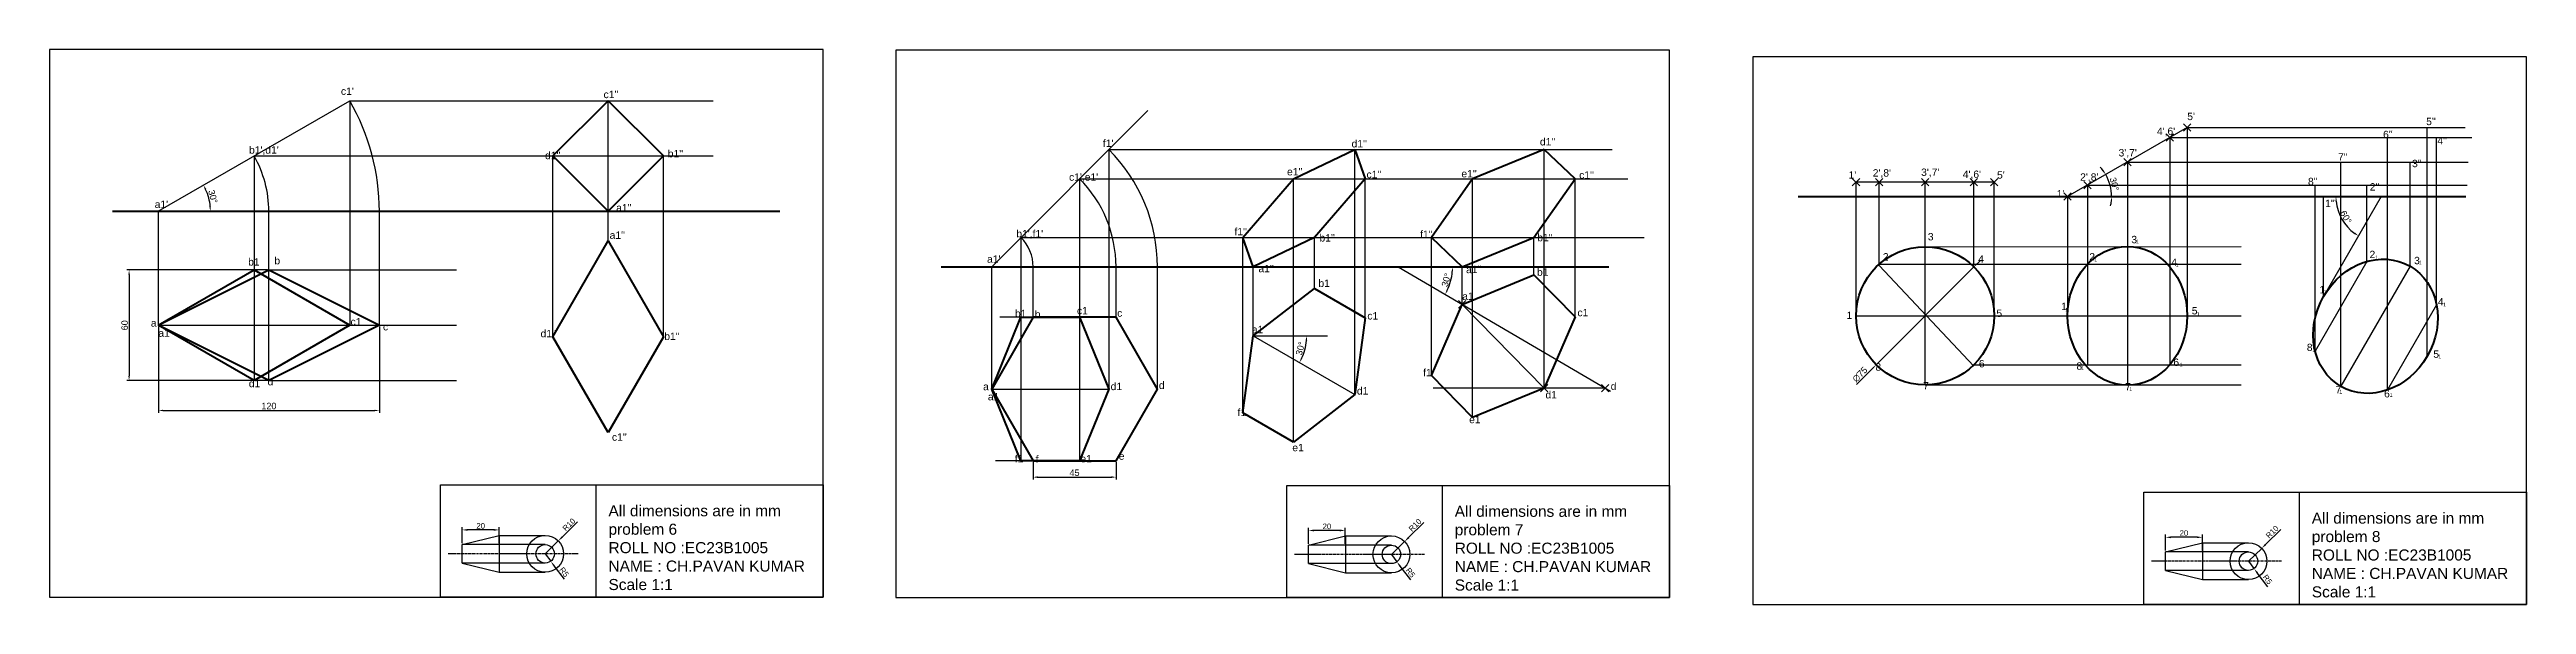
# Model space of a CAD drawing. Header units: millimetres. Extents: x 1234 to 5871, y 1453 to 1780.
# Drawn here: x 3593 to 4938, y 1458 to 1759 of the extents above; entities that cross this region are included whole.
import ezdxf

# ---------------------------------------------------------------- set-up
doc = ezdxf.new("R2010")
doc.units = ezdxf.units.MM
doc.header["$PDMODE"] = 3
doc.header["$PDSIZE"] = 2
doc.linetypes.add('CENTER', pattern=[2, 1.25, -0.25, 0.25, -0.25])
doc.styles.get("Standard").update_dxf_attribs({"font": 'arial.ttf'})
doc.dimstyles.new('Decimal-3', dxfattribs={"dimscale": 1.2, "dimtxt": 2.5, "dimasz": 2.5, "dimexe": 1.25, "dimexo": 0.625, "dimtad": 1, "dimtxsty": 'Standard', "dimcen": 2.5, "dimadec": 0, "dimazin": 0, "dimtfac": 1, "dimtmove": 0, "dimatfit": 3, "dimfxl": 1, "dimarcsym": 0})
doc.dimstyles.new('ISO-25', dxfattribs={"dimtxt": 3.5, "dimasz": 2.5, "dimexe": 1.25, "dimexo": 0.625, "dimtad": 1, "dimtxsty": 'Standard', "dimcen": 2.5, "dimadec": 0, "dimazin": 0, "dimtfac": 1, "dimtmove": 0, "dimatfit": 3, "dimfxl": 1, "dimarcsym": 0})

# ---------------------------------------------------------------- blocks, each defined once
blk = doc.blocks.new('*D18')
at = {"color": 0, "lineweight": -2, "transparency": 16777216}
for p, q in [((3652, 1609.1), (3652, 1562.3)), ((3772, 1609.1), (3772, 1562.3)), ((3654.5, 1563.5), (3769.5, 1563.5))]:
    blk.add_line(p, q, dxfattribs=at)
at = {"color": 0, "transparency": 16777216}
for points in [[(3654.5, 1563.9), (3654.5, 1563.1), (3652, 1563.5)], [(3769.5, 1563.9), (3769.5, 1563.1), (3772, 1563.5)]]:
    blk.add_solid(points, dxfattribs=at)
at = {"layer": 'Defpoints', "color": 0, "transparency": 16777216}
for p in [(3652, 1609.7), (3772, 1609.7), (3772, 1563.5)]:
    blk.add_point(p, dxfattribs=at)
at = {"color": 0, "transparency": 16777216, "insert": (3712, 1565.9), "char_height": 3.5, "attachment_point": 5}
blk.add_mtext('120', dxfattribs=at)
blk = doc.blocks.new('*D19')
at = {"color": 0, "lineweight": -2, "transparency": 16777216}
for p, q in [((3711.3, 1639.7), (3634.8, 1639.7)), ((3636.1, 1637.2), (3636.1, 1582.2)), ((3711.3, 1579.7), (3634.8, 1579.7))]:
    blk.add_line(p, q, dxfattribs=at)
at = {"color": 0, "transparency": 16777216}
for points in [[(3635.7, 1637.2), (3636.5, 1637.2), (3636.1, 1639.7)], [(3635.7, 1582.2), (3636.5, 1582.2), (3636.1, 1579.7)]]:
    blk.add_solid(points, dxfattribs=at)
at = {"layer": 'Defpoints', "color": 0, "transparency": 16777216}
for p in [(3712, 1639.7), (3636.1, 1579.7), (3712, 1579.7)]:
    blk.add_point(p, dxfattribs=at)
at = {"color": 0, "transparency": 16777216, "insert": (3633.7, 1609.7), "char_height": 3.5, "attachment_point": 5, "rotation": 90}
blk.add_mtext('60', dxfattribs=at)
blk = doc.blocks.new('*D20')
at = {"color": 0, "lineweight": -2, "transparency": 16777216}
blk.add_arc((3652, 1671.5), 28.3, 5.0692, 24.9308, dxfattribs=at)
at = {"color": 0, "transparency": 16777216}
for points in [[(3677.2, 1683.3), (3678, 1683.7), (3676.5, 1685.7)], [(3680.5, 1674.1), (3679.7, 1674), (3680.2, 1671.5)]]:
    blk.add_solid(points, dxfattribs=at)
at = {"layer": 'Defpoints', "color": 0, "transparency": 16777216}
for p in [(3755.9, 1731.5), (3627, 1671.5), (3652, 1671.5), (3679.8, 1676.5), (3989.5, 1671.5)]:
    blk.add_point(p, dxfattribs=at)
at = {"color": 0, "transparency": 16777216, "insert": (3681.6, 1679.5), "char_height": 3.5, "attachment_point": 5, "rotation": 285}
blk.add_mtext('30°', dxfattribs=at)
blk = doc.blocks.new('*D24')
at = {"color": 0, "lineweight": -2, "transparency": 16777216}
for start, end in [(36.001, 42.002), (0, 30), (347.998, 353.999)]:
    blk.add_arc((4688.5, 1679.5), 23.9, start, end, dxfattribs=at)
at = {"color": 0, "transparency": 16777216}
for points in [[(4708.2, 1693.8), (4707.5, 1693.3), (4709.2, 1691.4)], [(4711.9, 1677), (4712.7, 1677), (4712.4, 1679.5)]]:
    blk.add_solid(points, dxfattribs=at)
at = {"layer": 'Defpoints', "color": 0, "transparency": 16777216}
for p in [(4753.5, 1717), (4712.1, 1683.6), (4542.2, 1679.5), (4688.5, 1679.5), (4904.7, 1679.5)]:
    blk.add_point(p, dxfattribs=at)
at = {"color": 0, "transparency": 16777216, "insert": (4713.9, 1686.3), "char_height": 3.5, "attachment_point": 5, "rotation": 285}
blk.add_mtext('30°', dxfattribs=at)
blk = doc.blocks.new('*D26')
at = {"color": 0, "lineweight": -2, "transparency": 16777216}
blk.add_arc((4858.8, 1679.5), 24.6, 185.8329, 234.1671, dxfattribs=at)
at = {"color": 0, "transparency": 16777216}
for points in [[(4833.9, 1677), (4834.7, 1677), (4834.2, 1679.5)], [(4844.6, 1659.9), (4844.2, 1659.2), (4846.5, 1658.2)]]:
    blk.add_solid(points, dxfattribs=at)
at = {"layer": 'Defpoints', "color": 0, "transparency": 16777216}
for p in [(4542.2, 1679.5), (4835.7, 1671.1), (4858.8, 1679.5), (4904.7, 1679.5), (4827.5, 1625.4)]:
    blk.add_point(p, dxfattribs=at)
at = {"color": 0, "transparency": 16777216, "insert": (4839.6, 1668.4), "char_height": 3.5, "attachment_point": 5, "rotation": 300}
blk.add_mtext('60°', dxfattribs=at)
blk = doc.blocks.new('*D29')
at = {"color": 0, "lineweight": -2, "transparency": 16777216}
for p, q in [((4126.9, 1535.5), (4126.9, 1526.1)), ((4171.9, 1535.5), (4171.9, 1526.1)), ((4129.4, 1527.3), (4169.4, 1527.3))]:
    blk.add_line(p, q, dxfattribs=at)
at = {"color": 0, "transparency": 16777216}
for points in [[(4129.4, 1527.8), (4129.4, 1526.9), (4126.9, 1527.3)], [(4169.4, 1527.8), (4169.4, 1526.9), (4171.9, 1527.3)]]:
    blk.add_solid(points, dxfattribs=at)
at = {"layer": 'Defpoints', "color": 0, "transparency": 16777216}
for p in [(4126.9, 1536.1), (4171.9, 1536.1), (4171.9, 1527.3)]:
    blk.add_point(p, dxfattribs=at)
at = {"color": 0, "transparency": 16777216, "insert": (4149.4, 1529.7), "char_height": 3.5, "attachment_point": 5}
blk.add_mtext('45', dxfattribs=at)
blk = doc.blocks.new('*D30')
at = {"color": 0, "lineweight": -2, "transparency": 16777216}
blk.add_arc((4246.4, 1603.9), 29, 334.9486, 355.0514, dxfattribs=at)
at = {"color": 0, "transparency": 16777216}
for points in [[(4274.8, 1601.4), (4275.7, 1601.4), (4275.4, 1603.9)], [(4273, 1591.5), (4272.3, 1591.9), (4271.5, 1589.5)]]:
    blk.add_solid(points, dxfattribs=at)
at = {"layer": 'Defpoints', "color": 0, "transparency": 16777216}
for p in [(4246.4, 1603.9), (4246.4, 1603.9), (4286.7, 1603.9), (4273.6, 1594), (4301.5, 1572.1)]:
    blk.add_point(p, dxfattribs=at)
at = {"color": 0, "transparency": 16777216, "insert": (4272, 1597.1), "char_height": 3.5, "attachment_point": 5, "rotation": 75}
blk.add_mtext('30°', dxfattribs=at)
blk = doc.blocks.new('*D34')
at = {"color": 0, "lineweight": -2, "transparency": 16777216}
blk.add_arc((4325, 1641.4), 29.6, 334.5359, 355.1529, dxfattribs=at)
at = {"color": 0, "transparency": 16777216}
for points in [[(4354.1, 1638.9), (4354.9, 1638.9), (4354.6, 1641.4)], [(4352.1, 1628.5), (4351.4, 1628.9), (4350.6, 1626.5)]]:
    blk.add_solid(points, dxfattribs=at)
at = {"layer": 'Defpoints', "color": 0, "transparency": 16777216}
for p in [(4076.9, 1641.4), (4325, 1641.4), (4439.4, 1641.4), (4352.8, 1631.2), (4440.4, 1574)]:
    blk.add_point(p, dxfattribs=at)
at = {"color": 0, "transparency": 16777216, "insert": (4351.2, 1634.3), "char_height": 3.5, "attachment_point": 5, "rotation": 74.8444}
blk.add_mtext('30°', dxfattribs=at)
blk = doc.blocks.new('*D35')
at = {"color": 0, "lineweight": -2, "transparency": 16777216}
for p, q in [((4637.7, 1641.4), (4584.6, 1588.3)), ((4639.4, 1643.1), (4641.2, 1644.9)), ((4574, 1577.6), (4582.9, 1586.6))]:
    blk.add_line(p, q, dxfattribs=at)
at = {"color": 0, "transparency": 16777216}
for points in [[(4639.1, 1643.4), (4639.7, 1642.8), (4637.7, 1641.4)], [(4582.6, 1586.8), (4583.2, 1586.3), (4584.6, 1588.3)]]:
    blk.add_solid(points, dxfattribs=at)
at = {"layer": 'Defpoints', "color": 0, "transparency": 16777216}
for p in [(4637.7, 1641.4), (4584.6, 1588.3)]:
    blk.add_point(p, dxfattribs=at)
at = {"color": 0, "transparency": 16777216, "insert": (4575.8, 1583), "char_height": 3.5, "attachment_point": 5, "rotation": 45}
blk.add_mtext('∅75', dxfattribs=at)
blk = doc.blocks.new('*D50')
at = {"color": 0, "lineweight": -2, "transparency": 16777216}
for p, q in [((3862, 1485.7), (3865, 1481.7)), ((3872.4, 1471.9), (3866.8, 1479.3))]:
    blk.add_line(p, q, dxfattribs=at)
at = {"color": 0, "transparency": 16777216}
blk.add_solid([(3867.2, 1479.6), (3866.4, 1479), (3865, 1481.7)], dxfattribs=at)
at = {"layer": 'Defpoints', "color": 0, "transparency": 16777216}
for p in [(3862, 1485.7), (3865, 1481.7)]:
    blk.add_point(p, dxfattribs=at)
at = {"color": 0, "transparency": 16777216, "insert": (3872.3, 1475.8), "char_height": 3, "attachment_point": 5, "rotation": 307.0198}
blk.add_mtext('R5', dxfattribs=at)
blk = doc.blocks.new('*D51')
at = {"color": 0, "lineweight": -2, "transparency": 16777216}
for p, q in [((3862, 1485.7), (3869.1, 1492.7)), ((3879.6, 1503), (3871.3, 1494.8))]:
    blk.add_line(p, q, dxfattribs=at)
at = {"color": 0, "transparency": 16777216}
blk.add_solid([(3870.9, 1495.2), (3871.6, 1494.5), (3869.1, 1492.7)], dxfattribs=at)
at = {"layer": 'Defpoints', "color": 0, "transparency": 16777216}
for p in [(3869.1, 1492.7), (3862, 1485.7)]:
    blk.add_point(p, dxfattribs=at)
at = {"color": 0, "transparency": 16777216, "insert": (3874.9, 1501.6), "char_height": 3, "attachment_point": 5, "rotation": 44.4314}
blk.add_mtext('R10', dxfattribs=at)
blk = doc.blocks.new('*D52')
at = {"color": 0, "lineweight": -2, "transparency": 16777216}
for p, q in [((3817, 1491.5), (3817, 1500.2)), ((3834, 1498.7), (3820, 1498.7)), ((3837, 1491.5), (3837, 1500.2))]:
    blk.add_line(p, q, dxfattribs=at)
at = {"color": 0, "transparency": 16777216}
for points in [[(3820, 1499.2), (3820, 1498.2), (3817, 1498.7)], [(3834, 1499.2), (3834, 1498.2), (3837, 1498.7)]]:
    blk.add_solid(points, dxfattribs=at)
at = {"layer": 'Defpoints', "color": 0, "transparency": 16777216}
for p in [(3817, 1498.7), (3817, 1490.7), (3837, 1490.7)]:
    blk.add_point(p, dxfattribs=at)
at = {"color": 0, "transparency": 16777216, "insert": (3827, 1500.9), "char_height": 3, "attachment_point": 5}
blk.add_mtext('20', dxfattribs=at)
blk = doc.blocks.new('*D53')
at = {"color": 0, "lineweight": -2, "transparency": 16777216}
for p, q in [((4321.4, 1485.4), (4324.4, 1481.4)), ((4331.9, 1471.6), (4326.2, 1479))]:
    blk.add_line(p, q, dxfattribs=at)
at = {"color": 0, "transparency": 16777216}
blk.add_solid([(4326.6, 1479.3), (4325.8, 1478.7), (4324.4, 1481.4)], dxfattribs=at)
at = {"layer": 'Defpoints', "color": 0, "transparency": 16777216}
for p in [(4321.4, 1485.4), (4324.4, 1481.4)]:
    blk.add_point(p, dxfattribs=at)
at = {"color": 0, "transparency": 16777216, "insert": (4331.8, 1475.5), "char_height": 3, "attachment_point": 5, "rotation": 307.0198}
blk.add_mtext('R5', dxfattribs=at)
blk = doc.blocks.new('*D54')
at = {"color": 0, "lineweight": -2, "transparency": 16777216}
for p, q in [((4339, 1502.7), (4330.7, 1494.5)), ((4321.4, 1485.4), (4328.6, 1492.4))]:
    blk.add_line(p, q, dxfattribs=at)
at = {"color": 0, "transparency": 16777216}
blk.add_solid([(4330.4, 1494.9), (4331.1, 1494.2), (4328.6, 1492.4)], dxfattribs=at)
at = {"layer": 'Defpoints', "color": 0, "transparency": 16777216}
for p in [(4321.4, 1485.4), (4328.6, 1492.4)]:
    blk.add_point(p, dxfattribs=at)
at = {"color": 0, "transparency": 16777216, "insert": (4334.3, 1501.3), "char_height": 3, "attachment_point": 5, "rotation": 44.4314}
blk.add_mtext('R10', dxfattribs=at)
blk = doc.blocks.new('*D55')
at = {"color": 0, "lineweight": -2, "transparency": 16777216}
for p, q in [((4276.4, 1491.2), (4276.4, 1499.9)), ((4293.4, 1498.4), (4279.4, 1498.4)), ((4296.4, 1491.2), (4296.4, 1499.9))]:
    blk.add_line(p, q, dxfattribs=at)
at = {"color": 0, "transparency": 16777216}
for points in [[(4279.4, 1498.9), (4279.4, 1497.9), (4276.4, 1498.4)], [(4293.4, 1498.9), (4293.4, 1497.9), (4296.4, 1498.4)]]:
    blk.add_solid(points, dxfattribs=at)
at = {"layer": 'Defpoints', "color": 0, "transparency": 16777216}
for p in [(4276.4, 1498.4), (4276.4, 1490.4), (4296.4, 1490.4)]:
    blk.add_point(p, dxfattribs=at)
at = {"color": 0, "transparency": 16777216, "insert": (4286.4, 1500.6), "char_height": 3, "attachment_point": 5}
blk.add_mtext('20', dxfattribs=at)
blk = doc.blocks.new('*D56')
at = {"color": 0, "lineweight": -2, "transparency": 16777216}
for p, q in [((4786.7, 1481.7), (4789.7, 1477.8)), ((4797.2, 1467.9), (4791.5, 1475.4))]:
    blk.add_line(p, q, dxfattribs=at)
at = {"color": 0, "transparency": 16777216}
blk.add_solid([(4791.9, 1475.7), (4791.1, 1475.1), (4789.7, 1477.8)], dxfattribs=at)
at = {"layer": 'Defpoints', "color": 0, "transparency": 16777216}
for p in [(4786.7, 1481.7), (4789.7, 1477.8)]:
    blk.add_point(p, dxfattribs=at)
at = {"color": 0, "transparency": 16777216, "insert": (4797.1, 1471.8), "char_height": 3, "attachment_point": 5, "rotation": 307.0198}
blk.add_mtext('R5', dxfattribs=at)
blk = doc.blocks.new('*D57')
at = {"color": 0, "lineweight": -2, "transparency": 16777216}
for p, q in [((4804.3, 1499), (4796, 1490.8)), ((4786.7, 1481.7), (4793.9, 1488.7))]:
    blk.add_line(p, q, dxfattribs=at)
at = {"color": 0, "transparency": 16777216}
blk.add_solid([(4795.7, 1491.2), (4796.4, 1490.5), (4793.9, 1488.7)], dxfattribs=at)
at = {"layer": 'Defpoints', "color": 0, "transparency": 16777216}
for p in [(4786.7, 1481.7), (4793.9, 1488.7)]:
    blk.add_point(p, dxfattribs=at)
at = {"color": 0, "transparency": 16777216, "insert": (4799.6, 1497.6), "char_height": 3, "attachment_point": 5, "rotation": 44.4314}
blk.add_mtext('R10', dxfattribs=at)
blk = doc.blocks.new('*D58')
at = {"color": 0, "lineweight": -2, "transparency": 16777216}
for p, q in [((4741.7, 1487.5), (4741.7, 1496.2)), ((4758.7, 1494.7), (4744.7, 1494.7)), ((4761.7, 1487.5), (4761.7, 1496.2))]:
    blk.add_line(p, q, dxfattribs=at)
at = {"color": 0, "transparency": 16777216}
for points in [[(4744.7, 1495.2), (4744.7, 1494.2), (4741.7, 1494.7)], [(4758.7, 1495.2), (4758.7, 1494.2), (4761.7, 1494.7)]]:
    blk.add_solid(points, dxfattribs=at)
at = {"layer": 'Defpoints', "color": 0, "transparency": 16777216}
for p in [(4741.7, 1494.7), (4741.7, 1486.7), (4761.7, 1486.7)]:
    blk.add_point(p, dxfattribs=at)
at = {"color": 0, "transparency": 16777216, "insert": (4751.7, 1497), "char_height": 3, "attachment_point": 5}
blk.add_mtext('20', dxfattribs=at)

msp = doc.modelspace()

# ---------------------------------------------------------------- linework, layer by layer
for p, q in [((3592.911, 1759.264), (3592.911, 1462.264)), ((4012.911, 1759.264), (3592.911, 1759.264)), ((4012.911, 1462.264), (4012.911, 1759.264)), ((4052.346, 1758.975), (4052.346, 1461.975)), ((4472.346, 1758.975), (4052.346, 1758.975)), ((4472.346, 1461.975), (4472.346, 1758.975)), ((4517.643, 1755.283), (4517.643, 1458.283)), ((4937.643, 1755.283), (4517.643, 1755.283)), ((4937.643, 1458.283), (4937.643, 1755.283)), ((3651.972, 1671.55), (3755.895, 1731.55)), ((3755.895, 1731.55), (3755.895, 1609.697)), ((3755.895, 1731.55), (3953.137, 1731.55)), ((3896.237, 1655.452), (3896.237, 1731.55)), ((4104.411, 1641.415), (4189.264, 1726.268)), ((4753.498, 1716.992), (4688.546, 1679.492)), ((4743.986, 1711.5), (4743.986, 1588.321)), ((4743.986, 1711.5), (4907.924, 1711.5)), ((4753.498, 1716.992), (4753.498, 1614.838)), ((4753.498, 1716.992), (4904.411, 1716.992)), ((4862.288, 1574.719), (4862.288, 1711.5)), ((4883.784, 1592.927), (4883.784, 1716.992)), ((4888.847, 1620.721), (4888.847, 1711.5)), ((3703.934, 1701.55), (3703.934, 1579.697)), ((3703.934, 1701.55), (3953.137, 1701.55)), ((3866.237, 1603.491), (3866.237, 1701.55)), ((3926.237, 1603.491), (3926.237, 1701.55)), ((4168.05, 1705.055), (4168.05, 1575.07)), ((4168.05, 1705.055), (4441.338, 1705.055)), ((4301.512, 1572.107), (4301.512, 1705.055)), ((4404.42, 1575.641), (4404.42, 1705.055)), ((4721.022, 1698.242), (4721.022, 1577.338)), ((4721.022, 1698.242), (4905.917, 1698.242)), ((4836.909, 1576.689), (4836.909, 1698.242)), ((4874.469, 1641.746), (4874.469, 1698.242)), ((4152.14, 1689.145), (4152.14, 1536.099)), ((4152.14, 1689.145), (4449.69, 1689.145)), ((4268.248, 1546.312), (4268.248, 1689.145)), ((4307.219, 1613.812), (4307.219, 1689.145)), ((4365.461, 1559.701), (4365.461, 1689.145)), ((4421.092, 1614.292), (4421.092, 1689.145)), ((4573.655, 1614.838), (4573.655, 1687.412)), ((4648.655, 1687.412), (4573.655, 1687.412)), ((4586.149, 1642.783), (4586.149, 1687.412)), ((4611.155, 1652.338), (4611.155, 1687.412)), ((4637.672, 1641.354), (4637.672, 1687.412)), ((4648.655, 1614.838), (4648.655, 1687.412)), ((4699.366, 1685.739), (4699.366, 1588.321)), ((4699.366, 1685.739), (4905.415, 1685.739)), ((4822.886, 1595.714), (4822.886, 1685.739)), ((4850.921, 1644.272), (4850.921, 1685.739)), ((3651.972, 1671.55), (3651.972, 1609.697)), ((3711.972, 1639.697), (3711.972, 1671.55)), ((3771.972, 1609.697), (3771.972, 1671.55)), ((4688.546, 1679.492), (4688.546, 1614.838)), ((4858.762, 1679.492), (4827.534, 1625.403)), ((4827.534, 1625.403), (4827.534, 1679.492)), ((4120.321, 1657.325), (4120.321, 1536.099)), ((4120.321, 1657.325), (4458.638, 1657.325)), ((4240.691, 1562.222), (4240.691, 1657.325)), ((4279.663, 1629.722), (4279.663, 1657.325)), ((4343.174, 1582.413), (4343.174, 1657.325)), ((4398.806, 1637.003), (4398.806, 1657.325)), ((4104.411, 1575.07), (4104.411, 1641.415)), ((4126.911, 1614.041), (4126.911, 1641.415)), ((4171.911, 1614.041), (4171.911, 1641.415)), ((4194.411, 1575.07), (4194.411, 1641.415)), ((4246.399, 1603.927), (4246.399, 1641.415)), ((4325.035, 1641.415), (4440.365, 1573.991)), ((4359.847, 1621.064), (4359.847, 1641.415)), ((4584.639, 1588.321), (4637.672, 1641.354)), ((4586.149, 1642.783), (4782.84, 1642.783)), ((4586.149, 1642.068), (4637.672, 1587.607)), ((4611.155, 1652.338), (4782.84, 1652.527)), ((4611.155, 1577.338), (4611.155, 1652.338)), ((4850.921, 1644.272), (4822.886, 1595.714)), ((4874.469, 1641.746), (4836.909, 1576.689)), ((3711.972, 1579.697), (3711.972, 1639.697)), ((3711.972, 1639.697), (3813.915, 1639.697)), ((4126.911, 1614.041), (4108.782, 1614.041)), ((4359.847, 1621.064), (4404.42, 1575.641)), ((4359.847, 1621.064), (4404.42, 1575.641)), ((4573.655, 1614.838), (4648.655, 1614.838)), ((4648.655, 1614.838), (4782.84, 1614.838)), ((4888.847, 1620.721), (4862.288, 1574.719)), ((3651.972, 1609.697), (3771.972, 1609.697)), ((3771.972, 1609.697), (3813.915, 1609.697)), ((4246.399, 1603.927), (4301.512, 1572.107)), ((4246.399, 1603.927), (4286.667, 1603.927)), ((4637.672, 1588.321), (4782.84, 1588.321)), ((3711.972, 1579.697), (3813.915, 1579.697)), ((4104.411, 1575.07), (4168.05, 1575.07)), ((4437.543, 1575.641), (4344.108, 1575.641)), ((4611.155, 1577.338), (4782.84, 1577.338)), ((4126.911, 1536.099), (4106.484, 1536.099)), ((3889.455, 1523.173), (3889.455, 1462.264)), ((4348.89, 1522.883), (4348.89, 1461.975)), ((4814.187, 1519.192), (4814.187, 1458.283)), ((3816.988, 1490.725), (3836.988, 1495.725)), ((3836.988, 1495.725), (3836.988, 1475.725)), ((3836.988, 1495.725), (3861.988, 1495.725)), ((4276.422, 1490.435), (4296.422, 1495.435)), ((4296.422, 1495.435), (4296.422, 1475.435)), ((4296.422, 1495.435), (4321.422, 1495.435)), ((3816.988, 1480.725), (3816.988, 1490.725)), ((3861.988, 1490.725), (3816.988, 1490.725)), ((3861.988, 1480.725), (3816.988, 1480.725)), ((3816.988, 1480.725), (3836.988, 1475.725)), ((4276.422, 1480.435), (4276.422, 1490.435)), ((4321.422, 1490.435), (4276.422, 1490.435)), ((4321.422, 1480.435), (4276.422, 1480.435)), ((4276.422, 1480.435), (4296.422, 1475.435)), ((4741.719, 1486.744), (4761.719, 1491.744)), ((4741.719, 1476.744), (4741.719, 1486.744)), ((4786.719, 1486.744), (4741.719, 1486.744)), ((4761.719, 1491.744), (4761.719, 1471.744)), ((4761.719, 1491.744), (4786.719, 1491.744)), ((3836.988, 1475.725), (3861.988, 1475.725)), ((4296.422, 1475.435), (4321.422, 1475.435)), ((4786.719, 1476.744), (4741.719, 1476.744)), ((4741.719, 1476.744), (4761.719, 1471.744)), ((4761.719, 1471.744), (4786.719, 1471.744)), ((3592.911, 1462.264), (4012.911, 1462.264)), ((4052.346, 1461.975), (4472.346, 1461.975)), ((4517.643, 1458.283), (4937.643, 1458.283))]:
    msp.add_line(p, q)
at = {"color": 3, "lineweight": 200}
for p, q in [((3896.237, 1731.55), (3866.237, 1701.55)), ((3926.237, 1701.55), (3896.237, 1731.55)), ((3866.237, 1701.55), (3896.237, 1671.55)), ((3896.237, 1671.55), (3926.237, 1701.55)), ((4268.248, 1689.145), (4301.512, 1705.055)), ((4301.512, 1705.055), (4307.219, 1689.145)), ((4404.42, 1705.055), (4365.461, 1689.145)), ((4421.092, 1689.145), (4404.42, 1705.055)), ((4240.691, 1657.325), (4268.248, 1689.145)), ((4307.219, 1689.145), (4279.663, 1657.325)), ((4365.461, 1689.145), (4343.174, 1657.325)), ((4398.806, 1657.325), (4421.092, 1689.145)), ((3866.237, 1603.491), (3896.237, 1655.452)), ((3896.237, 1655.452), (3926.237, 1603.491)), ((4246.399, 1641.415), (4240.691, 1657.325)), ((4279.663, 1657.325), (4246.399, 1641.415)), ((4343.174, 1657.325), (4359.847, 1641.415)), ((4359.847, 1641.415), (4398.806, 1657.325)), ((3651.972, 1609.697), (3703.934, 1639.697)), ((3703.934, 1639.697), (3755.895, 1609.697)), ((4104.411, 1575.07), (4120.321, 1614.041)), ((4120.321, 1614.041), (4152.14, 1614.041)), ((4152.14, 1614.041), (4168.05, 1575.07)), ((3703.934, 1579.697), (3651.972, 1609.697)), ((3755.895, 1609.697), (3703.934, 1579.697)), ((3896.237, 1551.529), (3866.237, 1603.491)), ((3926.237, 1603.491), (3896.237, 1551.529)), ((4120.321, 1536.099), (4104.411, 1575.07)), ((4168.05, 1575.07), (4152.14, 1536.099)), ((4152.14, 1536.099), (4120.321, 1536.099))]:
    msp.add_line(p, q, dxfattribs=at)
at = {"color": 7, "lineweight": 200, "true_color": 0xffffff}
for p, q in [((3627.009, 1671.55), (3989.477, 1671.55)), ((4542.242, 1679.492), (4904.71, 1679.492)), ((4076.946, 1641.415), (4439.414, 1641.415)), ((3651.972, 1609.697), (3711.972, 1639.697)), ((3711.972, 1639.697), (3771.972, 1609.697)), ((3711.972, 1579.697), (3651.972, 1609.697)), ((3771.972, 1609.697), (3711.972, 1579.697))]:
    msp.add_line(p, q, dxfattribs=at)
at = {"color": 85, "lineweight": 200, "true_color": 0x58ba48}
for p, q in [((4246.399, 1603.927), (4279.663, 1629.722)), ((4279.663, 1629.722), (4307.219, 1613.812)), ((4359.847, 1621.064), (4398.806, 1637.003)), ((4398.806, 1637.003), (4421.092, 1614.292)), ((4307.219, 1613.812), (4301.512, 1572.107)), ((4343.174, 1582.413), (4359.847, 1621.064)), ((4421.092, 1614.292), (4404.42, 1575.641)), ((4240.691, 1562.222), (4246.399, 1603.927)), ((4365.461, 1559.701), (4343.174, 1582.413)), ((4404.42, 1575.641), (4365.461, 1559.701)), ((4268.248, 1546.312), (4240.691, 1562.222)), ((4301.512, 1572.107), (4268.248, 1546.312))]:
    msp.add_line(p, q, dxfattribs=at)
at = {"linetype": 'CENTER'}
for p, q in [((3879.874, 1485.725), (3809.355, 1485.725)), ((4339.309, 1485.435), (4268.789, 1485.435)), ((4804.605, 1481.744), (4734.086, 1481.744))]:
    msp.add_line(p, q, dxfattribs=at)
at = {"color": 85, "lineweight": 200, "true_color": 0x58ba48}
msp.add_lwpolyline([(4126.911, 1614.041), (4104.411, 1575.07), (4126.911, 1536.099), (4171.911, 1536.099), (4194.411, 1575.07), (4171.911, 1614.041)], close=True, dxfattribs=at)
for points in [[(4012.911, 1462.264), (3805.199, 1462.264), (3805.199, 1523.173), (4012.911, 1523.173)], [(4472.346, 1461.975), (4264.633, 1461.975), (4264.633, 1522.883), (4472.346, 1522.883)], [(4937.643, 1458.283), (4729.93, 1458.283), (4729.93, 1519.192), (4937.643, 1519.192)]]:
    msp.add_lwpolyline(points, close=True)
msp.add_circle((4611.155, 1614.838), 37.5, dxfattribs=at)
for centre, radius in [((3861.988, 1485.725), 10), ((4321.422, 1485.435), 10), ((3861.988, 1485.725), 5), ((4321.422, 1485.435), 5), ((4786.719, 1481.744), 10), ((4786.719, 1481.744), 5)]:
    msp.add_circle(centre, radius)
for centre, radius, start, end in [((3651.972, 1671.55), 120, 360, 30), ((3651.972, 1671.55), 60, 0, 30), ((4104.411, 1641.415), 90, 0, 45), ((4104.411, 1641.415), 67.5, 0, 45), ((4104.411, 1641.415), 22.5, 0, 45)]:
    msp.add_arc(centre, radius, start, end)
at = {"color": 3, "lineweight": 200}
msp.add_ellipse((4721.022, 1614.838), major_axis=(0, -37.621), ratio=0.86323565, dxfattribs=at)
at = {"color": 85, "lineweight": 200, "true_color": 0x58ba48}
msp.add_ellipse((4855.659, 1609.165), major_axis=(-18.811, -32.581), ratio=0.86323565, dxfattribs=at)
for p in [(4743.986, 1711.5), (4753.498, 1716.992), (4721.022, 1698.242), (4573.655, 1687.412), (4586.149, 1687.412), (4611.155, 1687.412), (4637.672, 1687.412), (4648.655, 1687.412), (4688.546, 1679.492), (4699.366, 1685.739), (4359.847, 1621.064), (4404.42, 1575.641), (4437.543, 1575.641)]:
    msp.add_point(p)

# ---------------------------------------------------------------- texts
for s, height, p in [("c1'", 4, (3751.123, 1734.686)), ("c1''", 4, (3893.704, 1732.924)), ("5'", 4, (4753.482, 1721.007)), ("5''", 4, (4883.205, 1718.275)), ("f1'", 4, (4164.788, 1706.463)), ("d1''", 4, (4299.792, 1706.181)), ("d1''", 4, (4402.038, 1707.264)), ("4',6'", 4, (4737.029, 1712.973)), ("6''", 4, (4859.782, 1711.212)), ("4''", 4, (4889.245, 1707.828)), ("b1',d1'", 4, (3701.237, 1702.826)), ("d1''", 4, (3861.918, 1699.811)), ("b1''", 4, (3928.567, 1700.835)), ("e1''", 4, (4264.747, 1691.026)), ("2',8'", 4, (4582.743, 1690.366)), ("3',7'", 4, (4609.005, 1690.731)), ("3',7'", 4, (4716.189, 1701.288)), ("7''", 4, (4835.328, 1699)), ("3''", 4, (4875.512, 1695.469)), ("c1',e1'", 4, (4146.413, 1688.111)), ("c1''", 4, (4307.899, 1689.506)), ("e1''", 4, (4359.406, 1689.943)), ("c1''", 4, (4423.355, 1689.221)), ("1'", 4, (4569.612, 1689.274)), ("4',6'", 4, (4631.619, 1689.638)), ("5'", 4, (4650.221, 1689.274)), ("1'", 4, (4682.552, 1679.013)), ("2',8'", 4, (4695.349, 1688.142)), ("8''", 4, (4819.029, 1685.721)), ("2''", 4, (4852.567, 1682.785)), ("a1'", 4, (3649.994, 1673.338)), ("a1''", 4, (3900.54, 1671.477)), ("1''", 4, (4828.323, 1673.849)), ("a1''", 4, (3896.991, 1656.579)), ("b1',f1'", 4, (4117.791, 1657.406)), ("f1''", 4, (4236.205, 1658.549)), ("b1''", 4, (4282.381, 1655.154)), ("f1''", 4, (4337.006, 1657.106)), ("b1''", 4, (4400.593, 1655.302)), ('3', 4, (4612.652, 1655.758)), ('3', 4, (4723.147, 1654.221)), ('1', 2, (4725.612, 1654.154)), ('b1', 4, (3700.755, 1642.108)), ('b', 4, (3714.985, 1642.785)), ("a1'", 4, (4101.89, 1643.642)), ("a1''", 4, (4249.239, 1638.491)), ("a1''", 4, (4361.935, 1637.981)), ('b1', 4, (4400.453, 1636.543)), ('2', 4, (4588.214, 1644.829)), ('4', 4, (4640.008, 1643.736)), ('2', 4, (4700.297, 1644.858)), ('1', 2, (4702.988, 1644.194)), ('4', 4, (4744.824, 1641.932)), ('1', 2, (4747.194, 1641.369)), ('2', 4, (4852.43, 1646.124)), ('1', 2, (4855.435, 1645.501)), ('3', 4, (4876.676, 1642.822)), ('1', 2, (4879.234, 1642.694)), ('b1', 4, (4281.795, 1630.529)), ('a1', 4, (4359.847, 1623.453)), ('1', 4, (4825.245, 1627.045)), ('1', 2, (4827.579, 1626.85)), ('b1', 4, (4117.027, 1614.113)), ('b', 4, (4127.815, 1613.673)), ('c1', 4, (4150.711, 1615.652)), ('c', 4, (4172.507, 1614.333)), ('c1', 4, (4308.361, 1612.84)), ('c1', 4, (4422.414, 1614.609)), ('1', 4, (4568.518, 1613.135)), ('5', 4, (4649.857, 1614.228)), ('1', 4, (4685.064, 1617.94)), ('1', 2, (4687.211, 1617.138)), ('5', 4, (4755.956, 1615.599)), ('1', 2, (4758.654, 1614.759)), ('4', 4, (4889.533, 1620.44)), ('1', 2, (4892.393, 1619.899)), ('a', 4, (3647.899, 1608.945)), ('a1', 4, (3651.972, 1603.463)), ('c1', 4, (3756.321, 1609.621)), ('c', 4, (3773.94, 1606.914)), ("d1''", 4, (3859.488, 1603.23)), ("b1''", 4, (3926.655, 1601.749)), ('a1', 4, (4245.667, 1605.411)), ('8', 4, (4584.202, 1585.084)), ('6', 4, (4640.373, 1586.905)), ('8', 4, (4693.348, 1585.597)), ('1', 2, (4695.822, 1585.427)), ('6', 4, (4745.928, 1587.661)), ('1', 2, (4749.383, 1587.364)), ('8', 4, (4818.41, 1595.714)), ('1', 2, (4821.419, 1595.241)), ('5', 4, (4887.076, 1592.072)), ('1', 2, (4889.738, 1591.805)), ('d1', 4, (3701.094, 1576.119)), ('d', 4, (3711.258, 1577.135)), ('a', 4, (4099.722, 1574.492)), ('d1', 4, (4168.985, 1574.533)), ('d', 4, (4195.184, 1575.193)), ('d1', 4, (4302.693, 1572.157)), ('f1', 4, (4338.623, 1582.062)), ('d1', 4, (4405.058, 1570.034)), ('d', 4, (4440.478, 1574.633)), ('7', 4, (4610.099, 1574.884)), ('7', 4, (4719.753, 1574.36)), ('1', 2, (4722.08, 1574.102)), ('7', 4, (4833.999, 1572.795)), ('1', 2, (4836.018, 1572.693)), ('6', 4, (4860.352, 1570.571)), ('a1', 4, (4102.36, 1569.003)), ('f1', 4, (4237.874, 1560.483)), ('e1', 4, (4363.616, 1556.591)), ('1', 2, (4863.41, 1570.889)), ("c1''", 4, (3898.252, 1547.064)), ('f1', 4, (4116.982, 1535.331)), ('f', 4, (4128.263, 1534.979)), ('e1', 4, (4152.587, 1535.331)), ('e', 4, (4173.386, 1536.739)), ('e1', 4, (4267.627, 1541.379))]:
    msp.add_text(s, height=height).set_placement(p)
at = {"char_height": 6, "attachment_point": 1}
for s, insert in [('{\\fArial Unicode MS|b0|i0|c134|p34;All dimensions are in mm\\Pproblem \\fArial Unicode MS|b0|i0|c0|p34;6\\PROLL NO :\\fArial Unicode MS|b0|i0|c134|p34;EC23B10\\fArial Unicode MS|b0|i0|c0|p34;05\\PNAME : CH.PAVAN KUMAR\\P\\fArial Unicode MS|b0|i0|c134|p34;Scale }1:1', (3896.365, 1512.091)), ('{\\fArial Unicode MS|b0|i0|c134|p34;All dimensions are in mm\\Pproblem \\fArial Unicode MS|b0|i0|c0|p34;7\\PROLL NO :\\fArial Unicode MS|b0|i0|c134|p34;EC23B10\\fArial Unicode MS|b0|i0|c0|p34;05\\PNAME : CH.PAVAN KUMAR\\P\\fArial Unicode MS|b0|i0|c134|p34;Scale }1:1', (4355.799, 1511.802)), ('{\\fArial Unicode MS|b0|i0|c134|p34;All dimensions are in mm\\Pproblem \\fArial Unicode MS|b0|i0|c0|p34;8\\PROLL NO :\\fArial Unicode MS|b0|i0|c134|p34;EC23B10\\fArial Unicode MS|b0|i0|c0|p34;05\\PNAME : CH.PAVAN KUMAR\\P\\fArial Unicode MS|b0|i0|c134|p34;Scale }1:1', (4821.096, 1508.11))]:
    msp.add_mtext_dynamic_manual_height_columns(s, width=147.89698, gutter_width=12.5, heights=[0], dxfattribs=dict(at, insert=insert))

# ---------------------------------------------------------------- dimensions: what is measured, and where the dimension line sits
at = {"color": 7, "true_color": 0xffffff}
for base, line1, line2, picture, middle in [((3679.809, 1676.458), ((3627.009, 1671.55), (3989.477, 1671.55)), ((3651.972, 1671.55), (3755.895, 1731.55)), '*D20', (3681.606, 1679.49)), ((4712.064, 1683.639), ((4542.242, 1679.492), (4904.71, 1679.492)), ((4753.498, 1716.992), (4688.546, 1679.492)), '*D24', (4713.944, 1686.297)), ((4835.676, 1671.089), ((4858.762, 1679.492), (4827.534, 1625.403)), ((4542.242, 1679.492), (4904.71, 1679.492)), '*D26', (4839.575, 1668.414)), ((4352.776, 1631.204), ((4325.035, 1641.415), (4440.365, 1573.991)), ((4076.946, 1641.415), (4439.414, 1641.415)), '*D34', (4351.238, 1634.318)), ((4273.607, 1594.024), ((4246.399, 1603.927), (4301.512, 1572.107)), ((4246.399, 1603.927), (4286.667, 1603.927)), '*D30', (4272.036, 1597.058))]:
    dim = msp.add_angular_dim_2l(base=base, line1=line1, line2=line2, dimstyle='ISO-25', dxfattribs=at)
    dim.commit()
    dim.dimension.update_dxf_attribs({"geometry": picture, "text_midpoint": middle})
dim = msp.add_diameter_dim_2p(p1=(4637.672, 1641.354), p2=(4584.639, 1588.321), dimstyle='ISO-25', dxfattribs=at)
dim.commit()
dim.dimension.update_dxf_attribs({"geometry": '*D35', "text_midpoint": (4575.758, 1582.99)})
dim = msp.add_linear_dim(base=(3636.072, 1579.697), p1=(3711.972, 1639.697), p2=(3711.972, 1579.697), angle=90, dimstyle='ISO-25', dxfattribs=at)
dim.commit()
dim.dimension.update_dxf_attribs({"geometry": '*D19', "text_midpoint": (3636.072, 1609.697), "dimtype": 160})
dim = msp.add_linear_dim(base=(3771.972, 1563.529), p1=(3651.972, 1609.697), p2=(3771.972, 1609.697), dimstyle='ISO-25', dxfattribs=at)
dim.commit()
dim.dimension.update_dxf_attribs({"geometry": '*D18', "text_midpoint": (3711.972, 1563.529), "dimtype": 160})
dim = msp.add_linear_dim(base=(4171.911, 1527.338), p1=(4126.911, 1536.099), p2=(4171.911, 1536.099), dimstyle='ISO-25', dxfattribs=at)
dim.commit()
dim.dimension.update_dxf_attribs({"geometry": '*D29', "text_midpoint": (4149.411, 1529.743)})
for base, p1, p2, picture, middle in [((3816.988, 1498.651), (3836.988, 1490.725), (3816.988, 1490.725), '*D52', (3826.988, 1500.933)), ((4276.422, 1498.362), (4296.422, 1490.435), (4276.422, 1490.435), '*D55', (4286.422, 1500.643)), ((4741.719, 1494.67), (4761.719, 1486.744), (4741.719, 1486.744), '*D58', (4751.719, 1496.952))]:
    dim = msp.add_linear_dim(base=base, p1=p1, p2=p2, dimstyle='Decimal-3')
    dim.commit()
    dim.dimension.update_dxf_attribs({"geometry": picture, "text_midpoint": middle})
for center, mpoint, picture, middle in [((3861.988, 1485.725), (3869.129, 1492.725), '*D51', (3874.907, 1501.586)), ((4321.422, 1485.435), (4328.563, 1492.436), '*D54', (4334.342, 1501.296)), ((4786.719, 1481.744), (4793.86, 1488.744), '*D57', (4799.639, 1497.605)), ((3861.988, 1485.725), (3864.998, 1481.733), '*D50', (3872.342, 1475.773)), ((4321.422, 1485.435), (4324.433, 1481.443), '*D53', (4331.777, 1475.483)), ((4786.719, 1481.744), (4789.73, 1477.752), '*D56', (4797.074, 1471.792))]:
    dim = msp.add_radius_dim(center=center, mpoint=mpoint, dimstyle='Decimal-3')
    dim.commit()
    dim.dimension.update_dxf_attribs({"geometry": picture, "text_midpoint": middle})

doc.saveas('drawing.dxf')
